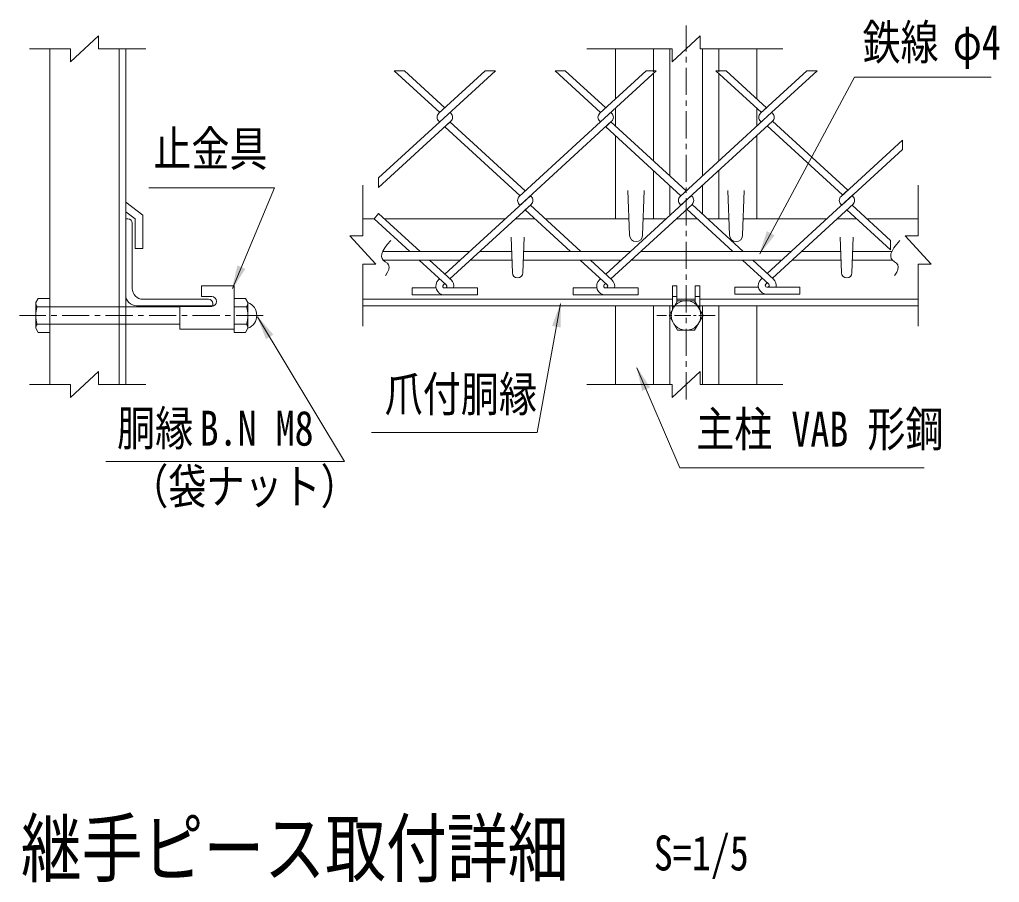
# Model space of a CAD drawing. Units: millimetres, scale not verified, with parts at other scales. Extents: x -4455 to 4455, y -3150 to 3150.
# Drawn here: x 1647 to 2999, y -899 to 292 of the extents above; entities that cross this region are included whole.
import ezdxf
from ezdxf.enums import TextEntityAlignment as Align

# ---------------------------------------------------------------- set-up
doc = ezdxf.new("R2010")
doc.units = ezdxf.units.MM
doc.header["$LTSCALE"] = 30
for name, pattern in [('DASHED', [7.5, 6, -1.5]), ('USER1', [2, 1.25, -0.25, 0.25, -0.25]), ('USER2', [1.125, 0.75, -0.125, 0.125, -0.125])]:
    doc.linetypes.add(name, pattern=pattern)
for name, color, linetype, lineweight in [('0-0_D-STR-TXT', 3, 'Continuous', 13), ('0-1_D-STR2', 2, 'Continuous', 13), ('0-2_D-STR-DIM', 4, 'Continuous', 13), ('0-3_D-BMK', 2, 'USER2', 13), ('0-4_D-STR1', 1, 'Continuous', 18), ('0-5_D-STR3', 3, 'Continuous', 13), ('0-F_7詳細', 3, 'Continuous', 18), ('1-0_5寸法', 3, 'Continuous', 18)]:
    doc.layers.add(name, color=color, linetype=linetype, lineweight=lineweight)
doc.layers.add('0-8_D-TTL-TXT', color=7, linetype='Continuous')
doc.styles.add('ＭＳ ゴシック', font='')
doc.styles.get('ＭＳ ゴシック').set_extended_font_data('MS Gothic')

msp = doc.modelspace()

# ---------------------------------------------------------------- linework, layer by layer
at = {"layer": '0-0_D-STR-TXT'}
for points in [[(2987.99, 212.09), (2798.92, 212.09), (2668.29, -31.59)], [(1825.03, 59.36), (1998.6, 59.36), (1940.33, -79.69)], [(1765.5, -318.13), (2095.1, -318.13), (1975.23, -118.62)], [(2895.21, -326.98), (2558.24, -326.98), (2498.81, -188.75)]]:
    msp.add_lwpolyline(points, dxfattribs=at)
for points in [[(2667.2, -33.62), (2678.22, -0.38), (2688.78, -6.04)], [(1939.44, -81.81), (1947.25, -47.68), (1958.3, -52.31)], [(1974.04, -116.65), (1996.94, -143.14), (1986.67, -149.31)], [(2497.9, -186.64), (2517.03, -215.97), (2506.02, -220.7)]]:
    msp.add_solid(points, dxfattribs=at)
at = {"layer": '0-1_D-STR2', "color": 3}
for p, q in [((2226.53, 163.31), (2163.73, 220.86)), ((2177.94, 220.86), (2163.73, 220.86)), ((2233.63, 169.83), (2177.94, 220.86)), ((2289.33, 220.86), (2225.46, 162.33)), ((2303.54, 220.86), (2226.53, 150.29)), ((2303.54, 220.86), (2289.33, 220.86)), ((2448.56, 163.31), (2385.76, 220.86)), ((2399.97, 220.86), (2385.76, 220.86)), ((2455.66, 169.83), (2399.97, 220.86)), ((2511.35, 220.86), (2447.49, 162.33)), ((2525.56, 220.86), (2448.56, 150.29)), ((2525.56, 220.86), (2511.35, 220.86)), ((2670.58, 163.31), (2607.79, 220.86)), ((2622, 220.86), (2607.79, 220.86)), ((2677.69, 169.83), (2622, 220.86)), ((2733.38, 220.86), (2669.51, 162.33)), ((2747.59, 220.86), (2684.79, 163.31)), ((2747.59, 220.86), (2733.38, 220.86)), ((2241.81, 162.33), (2240.74, 163.31)), ((2684.79, 163.31), (2558.5, 47.59)), ((2677.69, 169.83), (2669.51, 162.33)), ((2685.86, 162.33), (2684.79, 163.31)), ((2685.86, 162.33), (2684.79, 163.31)), ((2241.81, 151.27), (2142.18, 59.98)), ((2226.53, 150.29), (2142.18, 73)), ((2226.53, 150.29), (2225.46, 151.27)), ((2226.53, 150.29), (2225.46, 151.27)), ((2241.81, 151.27), (2233.63, 143.78)), ((2344.65, 55.08), (2240.74, 150.29)), ((2448.56, 150.29), (2336.47, 47.59)), ((2463.84, 151.27), (2337.54, 35.55)), ((2566.67, 55.08), (2462.77, 150.29)), ((2685.86, 151.27), (2559.57, 35.55)), ((2670.58, 150.29), (2669.51, 151.27)), ((2670.58, 150.29), (2669.51, 151.27)), ((2789.77, 56.06), (2685.86, 151.27)), ((2337.54, 48.57), (2233.63, 143.78)), ((2559.57, 48.57), (2455.66, 143.78)), ((2782.67, 49.55), (2678.76, 144.76)), ((2865.17, 125.14), (2780.53, 47.59)), ((2865.17, 112.12), (2865.17, 125.14)), ((2865.17, 112.12), (2781.6, 35.55)), ((2142.18, 73), (2142.18, 59.98)), ((2788.7, 55.08), (2780.53, 47.59)), ((2351.75, 48.57), (2233.63, -59.67)), ((2352.82, 47.59), (2351.75, 48.57)), ((2573.78, 48.57), (2455.66, -59.67)), ((2796.88, 49.55), (2678.76, -58.69)), ((2796.88, 47.59), (2795.81, 48.57)), ((2796.88, 47.59), (2795.81, 48.57)), ((2352.82, 36.53), (2240.74, -66.18)), ((2337.54, 35.55), (2336.47, 36.53)), ((2337.54, 35.55), (2336.47, 36.53)), ((2352.82, 36.53), (2344.65, 29.04)), ((2407.21, -28.3), (2344.65, 29.04)), ((2421.42, -28.3), (2351.75, 35.55)), ((2574.85, 36.53), (2462.77, -66.18)), ((2559.57, 35.55), (2558.5, 36.53)), ((2559.57, 35.55), (2558.5, 36.53)), ((2631.38, -28.3), (2567.75, 30.02)), ((2645.59, -28.3), (2574.85, 36.53)), ((2797.95, 37.51), (2685.86, -65.2)), ((2781.6, 35.55), (2780.53, 36.53)), ((2781.6, 35.55), (2780.53, 36.53)), ((2849.05, -26.26), (2788.7, 29.04)), ((2849.05, -13.24), (2795.81, 35.55)), ((2185.19, -28.3), (2136.08, 16.7)), ((2849.05, -26.26), (2849.05, -13.24)), ((2235.69, -74.57), (2198.28, -40.3)), ((2242.18, -67.5), (2212.49, -40.3)), ((2457.72, -74.57), (2420.31, -40.3)), ((2464.2, -67.5), (2434.52, -40.3)), ((2680.82, -73.59), (2644.48, -40.3)), ((2687.3, -66.51), (2658.69, -40.3)), ((2448.56, -66.18), (2447.12, -67.5)), ((2671.65, -65.2), (2670.22, -66.51)), ((2188.63, -88.34), (2188.63, -78.74)), ((2221.44, -78.74), (2188.63, -78.74)), ((2233.63, -72.69), (2231.58, -74.57)), ((2233.2, -78.74), (2278.63, -78.74)), ((2234.07, -78.74), (2233.2, -78.74)), ((2233.63, -72.69), (2235.69, -74.57)), ((2278.63, -88.34), (2278.63, -78.74)), ((2443.47, -78.74), (2410.66, -78.74)), ((2410.66, -88.34), (2410.66, -78.74)), ((2455.66, -72.69), (2453.6, -74.57)), ((2455.23, -78.74), (2500.66, -78.74)), ((2456.1, -78.74), (2455.23, -78.74)), ((2500.66, -88.34), (2500.66, -78.74)), ((2633.76, -87.36), (2633.76, -77.76)), ((2666.57, -77.76), (2633.76, -77.76)), ((2678.76, -71.71), (2676.7, -73.59)), ((2678.32, -77.76), (2723.76, -77.76)), ((2679.2, -77.76), (2678.32, -77.76)), ((2723.76, -87.36), (2723.76, -77.76)), ((2234.07, -88.34), (2188.63, -88.34)), ((2233.2, -88.34), (2278.63, -88.34)), ((2456.1, -88.34), (2410.66, -88.34)), ((2455.23, -88.34), (2500.66, -88.34)), ((2679.2, -87.36), (2633.76, -87.36)), ((2678.32, -87.36), (2723.76, -87.36))]:
    msp.add_line(p, q, dxfattribs=at)
at = {"layer": '0-1_D-STR2', "color": 7, "lineweight": 9}
for p, q in [((2574.85, 47.59), (2573.78, 48.57)), ((2226.53, -66.18), (2225.09, -67.5)), ((2240.74, -66.18), (2242.18, -67.5))]:
    msp.add_line(p, q, dxfattribs=at)
at = {"layer": '0-1_D-STR2', "color": 3}
msp.add_lwpolyline([(2199.4, -28.3), (2142.18, 24.13), (2136.08, 16.7)], dxfattribs=at)
for centre, radius, start, end in [((2230.52, 156.8), 7.5, 132.5, 227.5), ((2236.74, 156.8), 7.5, 312.5, 47.5), ((2458.77, 156.8), 7.5, 312.5, 47.5), ((2674.58, 156.8), 7.5, 132.5, 227.5), ((2680.8, 156.8), 7.5, 312.5, 47.5), ((2341.54, 42.06), 7.5, 132.5, 227.5), ((2347.76, 42.06), 7.5, 312.5, 47.5), ((2563.57, 42.06), 7.5, 132.5, 227.5), ((2569.78, 42.06), 7.5, 312.5, 47.5), ((2785.59, 42.06), 7.5, 132.5, 227.5), ((2791.81, 42.06), 7.5, 312.5, 47.5), ((2233.2, -76.34), 12, 132.5, 270), ((2234.07, -76.34), 12, 348.46304, 47.5), ((2455.23, -76.34), 12, 132.5, 270), ((2456.1, -76.34), 12, 348.46304, 47.5), ((2678.32, -75.36), 12, 132.5, 270), ((2679.2, -75.36), 12, 348.46304, 47.5), ((2233.2, -76.34), 2.4, 132.5, 270), ((2234.07, -76.34), 2.4, 270, 47.5), ((2455.23, -76.34), 2.4, 132.5, 270), ((2456.1, -76.34), 2.4, 270, 47.5), ((2678.32, -75.36), 2.4, 132.5, 270), ((2679.2, -75.36), 2.4, 270, 47.5)]:
    msp.add_arc(centre, radius, start, end, dxfattribs=at)
at = {"layer": '0-2_D-STR-DIM'}
for p, q in [((1755.78, 269.14), (1717.01, 233.14)), ((1755.78, 251.14), (1755.78, 269.14)), ((2586.06, 251.14), (2586.06, 269.14)), ((1717.01, 251.14), (1660.44, 251.14)), ((1717.01, 251.14), (1717.01, 233.14)), ((1755.78, 251.14), (1821.05, 251.14)), ((2547.29, 251.14), (2429.49, 251.14)), ((2547.29, 251.14), (2547.29, 233.14)), ((2586.06, 251.14), (2700, 251.14)), ((2120.6, -6.96), (2120.6, 63.23)), ((2887.01, -6.96), (2887.01, 63.23)), ((2138.6, -45.73), (2102.6, -6.96)), ((2120.6, -6.96), (2102.6, -6.96)), ((2887.01, -6.96), (2869.01, -6.96)), ((2120.6, -45.73), (2138.6, -45.73)), ((2120.6, -45.73), (2120.6, -131.31)), ((2887.01, -45.73), (2887.01, -131.31)), ((1755.78, -193.91), (1717.01, -229.91)), ((1755.78, -211.91), (1755.78, -193.91)), ((2586.06, -193.91), (2547.29, -229.91)), ((2586.06, -211.91), (2586.06, -193.91)), ((1717.01, -211.91), (1660.44, -211.91)), ((1717.01, -211.91), (1717.01, -229.91)), ((1755.78, -211.91), (1821.05, -211.91)), ((2547.29, -211.91), (2429.49, -211.91)), ((2547.29, -211.91), (2547.29, -229.91)), ((2586.06, -211.91), (2700, -211.91))]:
    msp.add_line(p, q, dxfattribs=at)
msp.add_lwpolyline([(2887.01, -45.73), (2905.01, -45.73), (2869.01, -6.96)], dxfattribs=at)
at = {"layer": '0-3_D-BMK', "linetype": 'USER1'}
for p, q in [((2566.67, -232.43), (2566.67, 283.4)), ((1982.89, -116.65), (1646.64, -116.65))]:
    msp.add_line(p, q, dxfattribs=at)
at = {"layer": '0-3_D-BMK'}
msp.add_line((2606.97, -116.65), (2526.33, -116.65), dxfattribs=at)
at = {"layer": '0-4_D-STR1'}
for p, q in [((1688.21, -211.91), (1688.21, 251.14)), ((1784.21, -211.91), (1784.21, 251.14)), ((1793.21, -211.91), (1793.21, 251.14)), ((2469.17, 182.21), (2469.17, 251.14)), ((2521.67, 219.32), (2521.67, 251.14)), ((2544.17, 75.7), (2544.17, 251.14)), ((2589.17, 75.7), (2589.17, 251.14)), ((2611.67, 219.32), (2611.67, 251.14)), ((2664.17, 182.21), (2664.17, 251.14)), ((2521.67, 96.31), (2521.67, 217.29)), ((2611.67, 96.31), (2611.67, 217.29)), ((2469.17, 144.42), (2469.17, 169.19)), ((2664.17, 144.42), (2664.17, 169.19)), ((2469.17, 16.7), (2469.17, 131.4)), ((2664.17, 16.7), (2664.17, 131.4)), ((2521.67, 16.7), (2521.67, 83.29)), ((2611.67, 16.7), (2611.67, 83.29)), ((2486.42, 55.7), (2488.67, -5.8)), ((2508.92, 55.7), (2506.67, -5.8)), ((2544.17, 21.44), (2544.17, 62.68)), ((2589.17, 23.4), (2589.17, 62.68)), ((2624.42, 55.7), (2626.67, -5.8)), ((2646.92, 55.7), (2644.67, -5.8)), ((1793.21, 39.77), (1816.57, 21.71)), ((1793.21, 26.5), (1806.07, 16.56)), ((1793.21, 16.7), (1793.21, -88.3)), ((1793.21, 16.7), (1796.21, 16.7)), ((1806.07, -24.45), (1806.07, 16.56)), ((1816.57, -24.45), (1816.57, 21.71)), ((2120.6, 16.7), (2136.08, 16.7)), ((2150.29, 16.7), (2316.98, 16.7)), ((2331.19, 16.7), (2358.11, 16.7)), ((2372.32, 16.7), (2487.85, 16.7)), ((2507.5, 16.7), (2539.01, 16.7)), ((2553.22, 16.7), (2582.28, 16.7)), ((2596.49, 16.7), (2625.85, 16.7)), ((2645.5, 16.7), (2761.03, 16.7)), ((2775.24, 16.7), (2802.16, 16.7)), ((2816.37, 16.7), (2887.01, 16.7)), ((1802.21, 10.7), (1802.21, -79.3)), ((2325.1, -8.47), (2326.9, -57.67)), ((2343.1, -8.47), (2341.3, -57.67)), ((2779.4, -8.47), (2781.2, -57.67)), ((2797.4, -8.47), (2795.6, -57.67)), ((1816.57, -24.45), (1806.07, -24.45)), ((1817.21, -94.3), (1907.21, -94.3)), ((2120.6, -94.3), (2547.92, -94.3)), ((2553.92, -94.3), (2579.42, -94.3)), ((2585.42, -94.3), (2887.01, -94.3)), ((1808.21, -103.3), (1913.21, -103.3)), ((1913.21, -103.3), (1913.21, -100.3)), ((2120.6, -103.3), (2547.92, -103.3)), ((2701.67, -103.3), (2431.67, -103.3)), ((2469.17, -211.91), (2469.17, -103.3)), ((2521.67, -211.91), (2521.67, -103.3)), ((2544.17, -211.91), (2544.17, -103.3)), ((2585.42, -103.3), (2887.01, -103.3)), ((2589.17, -211.91), (2589.17, -103.3)), ((2611.67, -211.91), (2611.67, -103.3)), ((2664.17, -211.91), (2664.17, -103.3))]:
    msp.add_line(p, q, dxfattribs=at)
for centre, radius, start, end in [((1796.21, 10.7), 6, 0, 90), ((2497.67, -5.8), 9, 180, 0), ((2635.67, -5.8), 9, 180, 0), ((2334.1, -57.67), 7.2, 180, 0), ((2788.4, -57.67), 7.2, 180, 0), ((1817.21, -79.3), 15, 180, 270), ((1808.21, -88.3), 15, 180, 270), ((1907.21, -100.3), 6, 0, 90)]:
    msp.add_arc(centre, radius, start, end, dxfattribs=at)
at = {"layer": '0-5_D-STR3'}
for p, q in [((1897.64, -90.61), (1897.64, -75.61)), ((1897.64, -75.61), (1942.64, -75.61)), ((1942.64, -135.61), (1942.64, -75.61)), ((2547.92, -108.39), (2547.92, -75.61)), ((2553.92, -75.61), (2547.92, -75.61)), ((2553.92, -97.99), (2553.92, -75.61)), ((2585.42, -108.39), (2585.42, -75.61)), ((1669.01, -98.89), (1672.33, -93.13)), ((1672.33, -93.13), (1688.21, -93.13)), ((1688.21, -93.13), (1688.21, -140.17)), ((1897.64, -90.61), (1911.89, -90.61)), ((1942.64, -93.13), (1942.64, -140.17)), ((1958.51, -93.13), (1942.64, -93.13)), ((1961.84, -98.89), (1958.51, -93.13)), ((2553.92, -90.61), (2547.92, -90.61)), ((2579.42, -90.61), (2585.42, -90.61)), ((1669.01, -98.89), (1669.01, -134.41)), ((1671.07, -104.65), (1688.21, -104.65)), ((1793.21, -104.65), (1867.64, -104.65)), ((1867.64, -104.11), (1911.89, -104.11)), ((1867.64, -135.61), (1867.64, -104.11)), ((1959.78, -104.65), (1942.64, -104.65)), ((1961.84, -98.89), (1961.84, -134.41)), ((2550.39, -104.11), (2547.92, -104.11)), ((2550.86, -103.3), (2582.49, -103.3)), ((2582.96, -104.11), (2585.42, -104.11)), ((1669.01, -134.41), (1672.33, -140.17)), ((1671.07, -128.65), (1688.21, -128.65)), ((1793.21, -128.65), (1867.64, -128.65)), ((1959.78, -128.65), (1942.64, -128.65)), ((1961.84, -134.41), (1958.51, -140.17)), ((1672.33, -140.17), (1688.21, -140.17)), ((1867.64, -135.61), (1942.64, -135.61)), ((1958.51, -140.17), (1942.64, -140.17))]:
    msp.add_line(p, q, dxfattribs=at)
at = {"layer": '0-5_D-STR3', "color": 1, "linetype": 'DASHED'}
for p, q in [((1688.21, -104.65), (1793.21, -104.65)), ((1688.21, -128.65), (1793.21, -128.65))]:
    msp.add_line(p, q, dxfattribs=at)
at = {"layer": '0-5_D-STR3'}
msp.add_lwpolyline([(2579.42, -97.99), (2579.42, -75.61), (2585.42, -75.61)], dxfattribs=at)
msp.add_lwpolyline([(2543.15, -116.65), (2554.91, -137.02), (2578.43, -137.02), (2590.19, -116.65), (2578.43, -96.28), (2554.91, -96.28)], close=True, dxfattribs=at)
msp.add_circle((2566.67, -116.65), 20.4, dxfattribs=at)
for centre, radius, start, end in [((1911.89, -97.36), 6.75, 270, 90), ((1678.09, -98.89), 9.09, 180, 219.3382), ((1705.01, -116.65), 36, 160.52878, 199.47122), ((1952.75, -98.89), 9.09, 320.6618, 0), ((1925.84, -116.65), 36, 340.52878, 19.47122), ((1955.02, -116.65), 19.02, 291.00774, 68.99226), ((1678.09, -134.41), 9.09, 140.6618, 180), ((1952.75, -134.41), 9.09, 0, 39.3382)]:
    msp.add_arc(centre, radius, start, end, dxfattribs=at)
at = {"layer": '0-F_7詳細', "color": 4}
msp.add_line((2586.06, 269.14), (2547.29, 233.14), dxfattribs=at)
at = {"layer": '0-F_7詳細'}
for p, q in [((2463.84, 162.33), (2462.77, 163.31)), ((2448.56, 150.29), (2447.49, 151.27)), ((2448.56, 150.29), (2447.49, 151.27)), ((2463.84, 151.27), (2455.66, 143.78))]:
    msp.add_line(p, q, dxfattribs=at)
at = {"layer": '0-F_7詳細', "color": 7, "lineweight": 9}
for p, q in [((2147.92, -28.3), (2267.87, -28.3)), ((2148.46, -40.3), (2254.77, -40.3)), ((2268.98, -40.3), (2326.26, -40.3)), ((2282.08, -28.3), (2325.82, -28.3)), ((2341.93, -40.3), (2476.8, -40.3)), ((2342.37, -28.3), (2489.9, -28.3)), ((2491.01, -40.3), (2698.83, -40.3)), ((2504.11, -28.3), (2711.93, -28.3)), ((2713.04, -40.3), (2780.56, -40.3)), ((2726.14, -28.3), (2780.12, -28.3)), ((2796.23, -40.3), (2851.29, -40.3)), ((2796.67, -28.3), (2850.76, -28.3))]:
    msp.add_line(p, q, dxfattribs=at)
at = {"layer": '0-F_7詳細', "color": 4}
for points in [[(2151.65, -61.57), (2151.97, -61.18), (2154.63, -56.98), (2156.2, -53.22), (2156.67, -49.91), (2156.04, -47.03), (2154.32, -44.6), (2151.5, -42.61), (2148.67, -40.6), (2146.92, -38.12), (2146.24, -35.17), (2146.63, -31.73), (2148.1, -27.83), (2150.64, -23.44), (2154.25, -18.59), (2158.94, -13.25)], [(2854.49, -61.57), (2854.8, -61.18), (2857.47, -56.98), (2859.03, -53.22), (2859.5, -49.91), (2858.88, -47.03), (2857.16, -44.6), (2854.34, -42.61), (2851.51, -40.6), (2849.76, -38.12), (2849.08, -35.17), (2849.47, -31.73), (2850.93, -27.83), (2853.47, -23.44), (2857.09, -18.59), (2861.78, -13.25)]]:
    msp.add_lwpolyline(points, dxfattribs=at)
at = {"layer": '0-F_7詳細'}
msp.add_arc((2452.55, 156.8), 7.5, 132.5, 227.5, dxfattribs=at)
at = {"layer": '1-0_5寸法'}
msp.add_lwpolyline([(2132.36, -278.06), (2361.11, -278.06), (2393.38, -100.5)], dxfattribs=at)
msp.add_solid([(2393.79, -98.23), (2393.52, -133.25), (2381.73, -131.11)], dxfattribs=at)

# ---------------------------------------------------------------- texts
at = {"layer": '0-0_D-STR-TXT', "style": 'ＭＳ ゴシック', "width": 0.8}
for s, p in [('鉄線', (2810.12, 221.82)), ('φ4', (2935.04, 221.82)), ('止金具', (1831.24, 74.83)), ('胴縁', (1781.18, -310.74)), ('主柱 VAB 形鋼', (2580.66, -311.96)), ('B.N M8', (1895.17, -310.74)), ('（袋ナット）', (1799.37, -390.99))]:
    msp.add_text(s, height=48.17, dxfattribs=at).set_placement(p, align=Align.BOTTOM_LEFT)
at = {"layer": '0-8_D-TTL-TXT', "style": 'ＭＳ ゴシック', "width": 0.8}
msp.add_text('継手ピース取付詳細', height=76.98, dxfattribs=at).set_placement((1648.38, -913.35), align=Align.BOTTOM_LEFT)
at = {"layer": '0-8_D-TTL-TXT', "color": 3, "style": 'ＭＳ ゴシック', "width": 0.8}
msp.add_text('S=1/5', height=48.17, dxfattribs=at).set_placement((2522.14, -896.8), align=Align.BOTTOM_LEFT)
at = {"layer": '1-0_5寸法', "style": 'ＭＳ ゴシック', "width": 0.8}
msp.add_text('爪付胴縁', height=48.17, dxfattribs=at).set_placement((2150.59, -263.56), align=Align.BOTTOM_LEFT)

doc.saveas('drawing.dxf')
